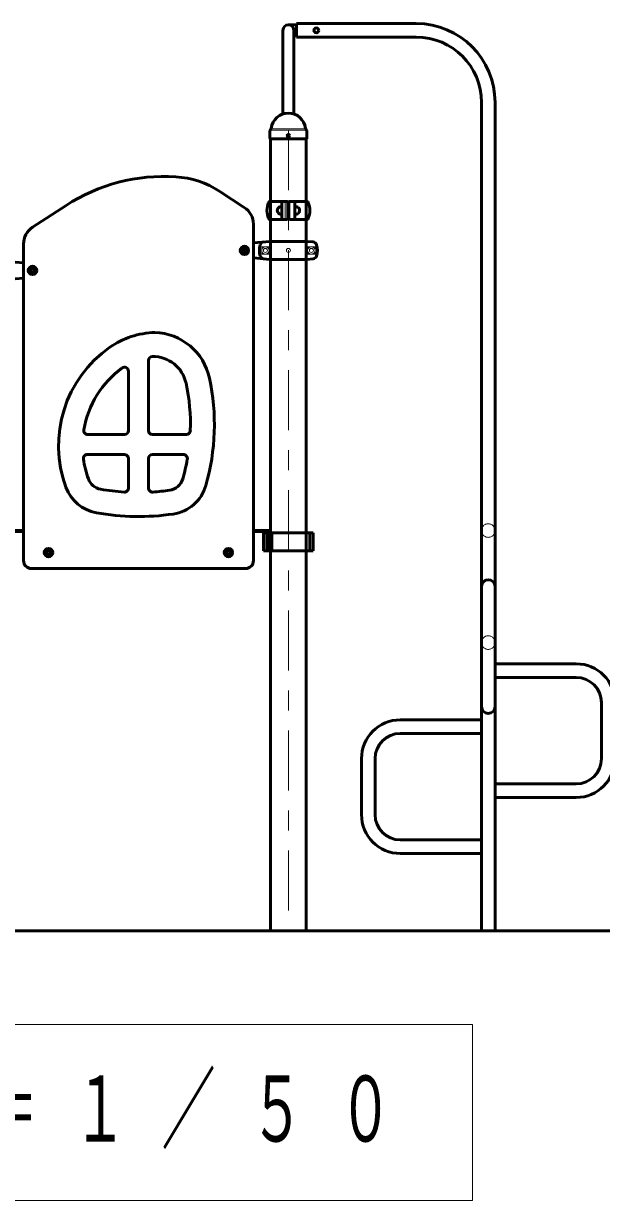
# Model space of a CAD drawing. Units: millimetres on the paper, scale 1:50. Extents: x -385 to 0, y -594 to 267.
# Drawn here: x -259.5 to -230.6, y -246.1 to -187.2 of the extents above; entities that cross this region are included whole.
import ezdxf

# ---------------------------------------------------------------- set-up
doc = ezdxf.new("R2010")
doc.units = ezdxf.units.MM
doc.linetypes.add('USER1', pattern=[4.5, 2.5, -2])
doc.linetypes.add('USER2', pattern=[6, 3, -1, 1, -1])
doc.layers.add('LY_1', color=140, linetype='Continuous', lineweight=50)
doc.styles.add('ＭＳ ゴシック', font='')
doc.styles.get('ＭＳ ゴシック').set_extended_font_data('MS Gothic')

msp = doc.modelspace()

# ---------------------------------------------------------------- linework, layer by layer
at = {"layer": 'LY_1'}
for p, q in [((-246.516, -191.77), (-246.516, -187.59)), ((-245.844, -187.318), (-246.244, -187.318)), ((-245.972, -191.77), (-245.972, -187.59)), ((-245.353, -187.25), (-245.844, -187.25)), ((-245.844, -187.93), (-245.844, -187.25)), ((-245.353, -187.25), (-239.844, -187.25)), ((-245.844, -187.862), (-245.972, -187.862)), ((-245.353, -187.93), (-245.844, -187.93)), ((-245.353, -187.93), (-239.844, -187.93)), ((-236.584, -191.19), (-236.584, -232.59)), ((-235.904, -191.19), (-235.904, -232.59)), ((-247.172, -193), (-247.164, -192.603)), ((-247.172, -193), (-247.164, -192.603)), ((-247.14, -192.545), (-247.118, -192.524)), ((-247.14, -192.545), (-247.118, -192.524)), ((-245.347, -192.545), (-245.369, -192.524)), ((-245.347, -192.545), (-245.369, -192.524)), ((-245.315, -193), (-245.323, -192.603)), ((-245.315, -193), (-245.323, -192.603)), ((-247.172, -193), (-247.163, -193.01)), ((-247.172, -193), (-247.163, -193.01)), ((-245.324, -193.01), (-247.163, -193.01)), ((-245.324, -193.01), (-247.163, -193.01)), ((-247.135, -193.01), (-247.135, -232.59)), ((-245.353, -193.01), (-245.353, -232.59)), ((-245.324, -193.01), (-245.315, -193)), ((-245.324, -193.01), (-245.315, -193)), ((-249.673, -195.641), (-248.449, -196.437)), ((-259.038, -197.429), (-257.364, -196.342)), ((-247.166, -196.14), (-246.314, -196.14)), ((-246.569, -196.405), (-246.608, -196.403)), ((-246.569, -196.59), (-246.569, -196.16)), ((-246.274, -196.18), (-246.274, -197)), ((-246.214, -196.18), (-246.214, -197)), ((-245.321, -196.14), (-246.174, -196.14)), ((-245.918, -196.59), (-245.918, -196.16)), ((-245.918, -196.405), (-245.879, -196.403)), ((-247.166, -197.04), (-246.314, -197.04)), ((-246.569, -196.776), (-246.608, -196.777)), ((-246.569, -196.59), (-246.569, -197.02)), ((-245.324, -197.04), (-246.174, -197.04)), ((-245.918, -196.59), (-245.918, -197.02)), ((-245.918, -196.776), (-245.879, -196.777)), ((-247.994, -214.09), (-247.994, -197.266)), ((-247.164, -198.14), (-247.994, -198.213)), ((-245.324, -198.14), (-247.164, -198.14)), ((-245.324, -198.14), (-245.008, -198.168)), ((-259.494, -214.09), (-259.494, -198.259)), ((-248.524, -198.544), (-248.444, -198.498)), ((-248.524, -198.544), (-248.524, -198.636)), ((-248.524, -198.636), (-248.444, -198.683)), ((-248.444, -198.498), (-248.364, -198.544)), ((-248.444, -198.683), (-248.364, -198.636)), ((-248.364, -198.544), (-248.364, -198.636)), ((-260.324, -199.14), (-259.494, -199.213)), ((-247.164, -199.04), (-247.994, -198.968)), ((-245.324, -199.04), (-247.164, -199.04)), ((-245.324, -199.04), (-245.008, -199.013)), ((-260.324, -200.04), (-259.494, -199.968)), ((-259.124, -199.544), (-259.044, -199.498)), ((-259.124, -199.544), (-259.124, -199.636)), ((-259.124, -199.636), (-259.044, -199.683)), ((-259.044, -199.498), (-258.964, -199.544)), ((-259.044, -199.683), (-258.964, -199.636)), ((-258.964, -199.544), (-258.964, -199.636)), ((-253.244, -204.09), (-253.244, -207.59)), ((-254.244, -204.627), (-254.244, -207.59)), ((-254.444, -207.79), (-256.28, -207.79)), ((-251.348, -207.79), (-253.044, -207.79)), ((-254.444, -208.79), (-256.299, -208.79)), ((-251.495, -208.79), (-253.044, -208.79)), ((-254.244, -208.99), (-254.244, -210.467)), ((-253.244, -208.99), (-253.244, -210.467)), ((-260.353, -212.59), (-259.494, -212.59)), ((-260.353, -212.636), (-259.494, -212.636)), ((-247.135, -212.59), (-247.994, -212.59)), ((-247.135, -212.636), (-247.994, -212.636)), ((-247.48, -212.71), (-245.007, -212.71)), ((-247.48, -212.71), (-247.48, -213.61)), ((-247.324, -212.71), (-247.324, -213.61)), ((-247.265, -212.71), (-247.265, -213.61)), ((-247.078, -212.71), (-247.078, -213.61)), ((-245.174, -212.71), (-245.174, -213.61)), ((-245.007, -212.71), (-245.007, -213.61)), ((-258.324, -213.644), (-258.244, -213.598)), ((-258.324, -213.644), (-258.324, -213.736)), ((-258.324, -213.736), (-258.244, -213.783)), ((-258.244, -213.598), (-258.164, -213.644)), ((-258.244, -213.783), (-258.164, -213.736)), ((-258.164, -213.644), (-258.164, -213.736)), ((-249.324, -213.644), (-249.244, -213.598)), ((-249.324, -213.644), (-249.324, -213.736)), ((-249.324, -213.736), (-249.244, -213.783)), ((-249.244, -213.598), (-249.164, -213.644)), ((-249.244, -213.783), (-249.164, -213.736)), ((-249.164, -213.644), (-249.164, -213.736)), ((-247.48, -213.61), (-245.007, -213.61)), ((-259.094, -214.49), (-248.394, -214.49)), ((-231.844, -219.25), (-235.904, -219.25)), ((-231.844, -219.93), (-235.904, -219.93)), ((-230.584, -223.99), (-230.584, -221.19)), ((-240.644, -222.05), (-236.584, -222.05)), ((-240.644, -222.73), (-236.584, -222.73)), ((-242.584, -226.79), (-242.584, -223.99)), ((-241.904, -226.79), (-241.904, -223.99)), ((-235.904, -225.25), (-231.844, -225.25)), ((-235.904, -225.93), (-231.844, -225.93)), ((-236.584, -228.05), (-240.644, -228.05)), ((-236.584, -228.73), (-240.644, -228.73))]:
    msp.add_line(p, q, dxfattribs=at)
at = {"layer": 'LY_1', "color": 7, "lineweight": 13}
for p, q in [((-245.35, -192.58), (-247.137, -192.58)), ((-245.35, -192.58), (-247.137, -192.58)), ((-245.386, -192.51), (-247.098, -192.51)), ((-245.386, -192.51), (-247.098, -192.51)), ((-246.404, -196.18), (-246.404, -197)), ((-247.578, -198.775), (-247.578, -198.405)), ((-247.209, -198.405), (-247.578, -198.405)), ((-247.209, -198.775), (-247.578, -198.775)), ((-245.278, -198.405), (-244.909, -198.405)), ((-245.278, -198.775), (-244.909, -198.775)), ((-244.909, -198.775), (-244.909, -198.405)), ((-237.039, -237.272), (-293.839, -237.272)), ((-237.039, -246.072), (-237.039, -237.272)), ((-293.839, -246.072), (-237.039, -246.072))]:
    msp.add_line(p, q, dxfattribs=at)
at = {"layer": 'LY_1', "color": 7, "linetype": 'USER2', "lineweight": 13}
msp.add_line((-246.244, -192.58), (-246.244, -232.59), dxfattribs=at)
at = {"layer": 'LY_1', "color": 7}
msp.add_line((-307.099, -232.59), (-225.845, -232.59), dxfattribs=at)
at = {"layer": 'LY_1'}
for centre, radius in [((-244.844, -187.59), 0.12), ((-246.244, -192.85), 0.06), ((-246.244, -192.85), 0.06), ((-248.444, -198.59), 0.21), ((-259.044, -199.59), 0.21), ((-258.244, -213.69), 0.21), ((-249.244, -213.69), 0.21)]:
    msp.add_circle(centre, radius, dxfattribs=at)
at = {"layer": 'LY_1', "color": 7, "lineweight": 13}
for centre, radius in [((-248.444, -198.59), 0.24), ((-248.444, -198.59), 0.11), ((-247.394, -198.59), 0.185), ((-247.394, -198.59), 0.1), ((-246.244, -198.59), 0.1), ((-245.094, -198.59), 0.185), ((-245.094, -198.59), 0.1), ((-259.044, -199.59), 0.24), ((-259.044, -199.59), 0.11), ((-258.244, -213.69), 0.24), ((-249.244, -213.69), 0.24), ((-258.244, -213.69), 0.11), ((-249.244, -213.69), 0.11)]:
    msp.add_circle(centre, radius, dxfattribs=at)
at = {"layer": 'LY_1', "color": 7, "linetype": 'USER1', "lineweight": 13}
for centre, radius in [((-248.444, -198.59), 0.125), ((-259.044, -199.59), 0.125), ((-236.244, -212.59), 0.34), ((-258.244, -213.69), 0.125), ((-249.244, -213.69), 0.125), ((-236.244, -218.19), 0.34)]:
    msp.add_circle(centre, radius, dxfattribs=at)
at = {"layer": 'LY_1'}
for centre, radius, start, end in [((-246.244, -187.59), 0.272, 0, 180), ((-239.844, -191.19), 3.94, 0, 90), ((-239.844, -191.19), 3.26, 0, 90), ((-246.244, -192.59), 0.864, 90, 173.3676), ((-246.244, -192.59), 0.864, 90, 173.3676), ((-246.244, -192.59), 0.864, 6.6324, 90), ((-246.244, -192.59), 0.864, 6.6324, 90), ((-247.08, -192.605), 0.084, 135, 178.99605), ((-247.08, -192.605), 0.084, 135, 178.99605), ((-247.157, -192.484), 0.056, 315, 353.3676), ((-247.157, -192.484), 0.056, 315, 353.3676), ((-245.33, -192.484), 0.056, 186.6324, 225), ((-245.33, -192.484), 0.056, 186.6324, 225), ((-245.407, -192.605), 0.084, 1.00395, 45), ((-245.407, -192.605), 0.084, 1.00395, 45), ((-252.463, -203.89), 9, 86.29842, 123), ((-252.179, -199.499), 4.6, 57, 86.29842), ((-248.994, -197.275), 1, 0, 57), ((-246.192, -196.59), 1.122, 159.19706, 200.80294), ((-247.166, -196.22), 0.08, 90, 159.19706), ((-246.615, -196.59), 0.187, 88, 272), ((-246.549, -196.16), 0.02, 90, 180), ((-246.314, -196.18), 0.04, 0, 90), ((-246.174, -196.18), 0.04, 90, 180), ((-245.938, -196.16), 0.02, 0, 90), ((-245.872, -196.59), 0.187, 268, 92), ((-245.321, -196.22), 0.08, 20.80294, 90), ((-246.295, -196.59), 1.122, 339.19706, 20.80294), ((-247.166, -196.96), 0.08, 200.80294, 270), ((-246.549, -197.02), 0.02, 180, 270), ((-246.314, -197), 0.04, 270, 0), ((-246.174, -197), 0.04, 180, 270), ((-245.938, -197.02), 0.02, 270, 0), ((-245.321, -196.96), 0.08, 270, 339.19706), ((-258.494, -198.268), 1, 123, 180), ((-247.462, -198.367), 0.2, 95, 163.80375), ((-245.025, -198.367), 0.2, 16.19625, 85), ((-246.694, -198.59), 1, 163.80375, 196.19625), ((-245.794, -198.59), 1, 343.80375, 16.19625), ((-247.462, -198.813), 0.2, 196.19625, 265), ((-245.025, -198.813), 0.2, 275, 343.80375), ((-252.82, -206.808), 4.117, 91.51387, 124.89438), ((-252.93, -202.892), 0.2, 88.07227, 91.59908), ((-252.93, -202.892), 0.2, 88.07227, 91.59908), ((-253.02, -205.586), 2.896, 12.13973, 88.19476), ((-251.744, -208.352), 6, 124.89438, 200.23669), ((-253.044, -204.09), 0.2, 90.88405, 180), ((-253.02, -205.586), 1.696, 12.13973, 90.88405), ((-251.744, -208.352), 4.8, 125.94133, 170.47071), ((-254.444, -204.627), 0.2, 0, 125.94133), ((-260.944, -207.29), 9.8, 358.20921, 12.13973), ((-260.944, -207.29), 11, 343.90746, 12.13973), ((-256.28, -207.59), 0.2, 170.47071, 270), ((-254.444, -207.59), 0.2, 270, 0), ((-253.044, -207.59), 0.2, 180, 270), ((-251.348, -207.59), 0.2, 270, 358.20921), ((-256.299, -208.99), 0.2, 90, 187.97818), ((-254.444, -208.99), 0.2, 0, 90), ((-253.044, -208.99), 0.2, 90, 180), ((-251.495, -208.99), 0.2, 349.80008, 90), ((-251.744, -208.352), 4.8, 187.97818, 200.23669), ((-260.944, -207.29), 9.8, 343.90746, 349.80008), ((-255.497, -209.735), 2, 200.23669, 259.90338), ((-255.497, -209.735), 0.8, 200.23669, 259.90338), ((-253.744, -199.89), 10.8, 259.90338, 266.21356), ((-254.444, -210.467), 0.2, 266.21356, 0), ((-253.044, -210.467), 0.2, 180, 273.78644), ((-253.744, -199.89), 10.8, 273.78644, 278.32186), ((-252.296, -209.785), 0.8, 278.32186, 343.90746), ((-252.296, -209.785), 2, 278.32186, 343.90746), ((-253.744, -199.89), 12, 259.90338, 278.32186), ((-259.094, -214.09), 0.4, 180, 270), ((-248.394, -214.09), 0.4, 270, 0), ((-236.244, -215.39), 0.34, 0, 180), ((-231.844, -221.19), 1.94, 0, 90), ((-231.844, -221.19), 1.26, 0, 90), ((-236.244, -221.39), 0.34, 180, 0), ((-240.644, -223.99), 1.94, 90, 180), ((-240.644, -223.99), 1.26, 90, 180), ((-231.844, -223.99), 1.26, 270, 0), ((-231.844, -223.99), 1.94, 270, 0), ((-240.644, -226.79), 1.94, 180, 270), ((-240.644, -226.79), 1.26, 180, 270)]:
    msp.add_arc(centre, radius, start, end, dxfattribs=at)
at = {"layer": 'LY_1', "color": 7, "lineweight": 13}
for centre, radius, start, end in [((-246.364, -196.18), 0.04, 90, 180), ((-246.364, -197), 0.04, 180, 270), ((-249.769, -198.59), 2.567, 355.87048, 4.12952), ((-242.718, -198.59), 2.567, 175.87048, 184.12952)]:
    msp.add_arc(centre, radius, start, end, dxfattribs=at)

# ---------------------------------------------------------------- texts
at = {"layer": 'LY_1', "color": 7, "insert": (-292.439, -241.672), "char_height": 3.299, "attachment_point": 4, "style": 'ＭＳ ゴシック'}
msp.add_mtext('\\T1.64;\\W0.6;Ａ視立面図\u3000Ｓ＝１／５０', dxfattribs=at)

doc.saveas('drawing.dxf')
